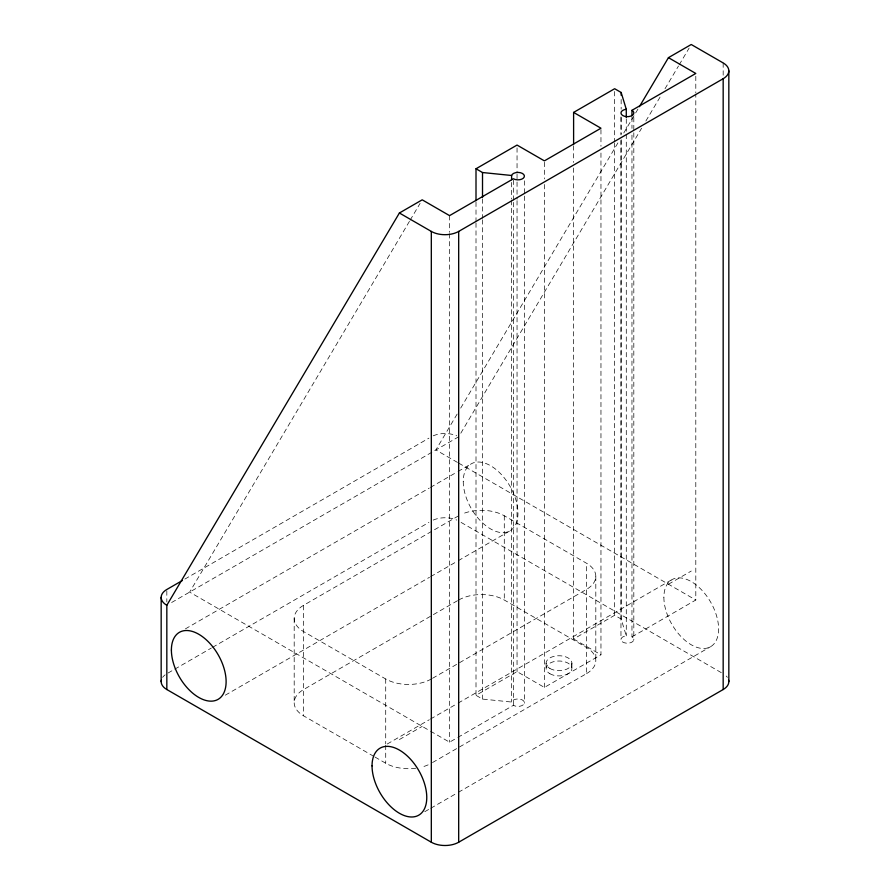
<?xml version="1.0" encoding="UTF-8"?>
<svg xmlns="http://www.w3.org/2000/svg" width="890" height="890" viewBox="0 0 890 890"><rect width="100%" height="100%" fill="white"/><g stroke="black" fill="none" stroke-linecap="round" stroke-linejoin="round"><path stroke-width="0.67" stroke-dasharray="4.45 3.34" d="M409.433 221.354L189.637 592.117L429.336 730.512M410.145 220.164L420.069 203.421M457.149 414.072L435.878 449.951L457.46 462.411M460.697 408.087L618.806 141.388M623.779 133.011L637.952 109.092M460.809 433.196L641.612 128.216M645.862 121.04L660.758 95.931M665.008 88.755L678.48 66.027M679.192 64.837L689.116 48.093M184.864 579.078L428.913 438.169M171.637 602.508L458.684 436.79M185.409 628.863L429.214 488.098M430.415 487.409L456.837 472.145M458.039 471.455L471.255 463.835M168.032 673.04L211.319 648.053M212.521 647.353L428.913 522.419M373.822 756.378L303.635 715.86L303.635 605.278L458.684 515.766M225.304 695.179L429.481 577.31M430.682 576.609L457.104 561.356M458.305 560.667L509.948 530.852M457.482 600.706L303.635 689.528A32.24 18.612 0 0 0 303.635 715.86M432.518 678.302L586.365 589.48A32.24 18.612 0 0 0 586.365 563.159L504.285 515.766A32.24 18.612 0 0 0 461.854 514.164M387.261 744.007L429.291 719.732M430.493 719.042L456.915 703.79M458.116 703.1L671.894 579.668M399.399 739.546L422.205 726.385M476.005 222.956L476.005 695.324L517.046 671.627L544.402 687.425L600.961 654.773L600.961 151.834M573.605 167.999L573.605 638.976L614.645 615.279L621.153 619.04L626.282 635.838A6.452 3.727 0 0 0 621.409 640.878A6.452 3.727 0 0 0 630.943 642.613A6.452 3.727 0 0 0 631.967 636.873L631.967 133.934M668.446 584.218L691.241 571.057M430.526 731.191L449.561 742.182L456.659 738.088M457.838 737.41L513.397 705.325A6.452 3.727 0 0 0 523.353 704.735A6.452 3.727 0 0 0 520.339 699.229A6.452 3.727 0 0 0 511.605 702.043L482.514 699.084L476.005 695.324M631.967 636.873L695.802 600.016L695.802 94.296M432.518 762.552L586.365 673.73L586.365 563.159M424.753 811.713L429.559 808.943M430.76 808.254L457.182 793.001M458.383 792.3L710.587 646.685M458.661 463.1L695.802 600.016M461.087 522.419L721.968 673.04M573.605 638.976L600.961 654.773M458.684 600.016A32.24 18.612 0 0 1 504.285 600.016L586.365 647.408A32.24 18.612 0 0 1 586.365 673.73M431.316 678.992A32.24 18.612 0 0 1 385.715 678.992L303.635 631.611A32.24 18.612 0 0 1 303.635 605.278M375.013 757.067L385.715 763.242A32.24 18.612 0 0 0 416.865 768.07M723.169 62.934L723.169 75.427M695.802 76.24L695.802 92.916M633.814 117.502L633.814 131.386M633.814 132.777L633.814 639.888M631.967 117.269L631.967 128.383M626.282 119.015L626.282 132.899M626.282 134.29L626.282 635.838M621.153 99.435L621.153 109.159M621.153 117.491L621.153 134.167M621.153 139.719L621.153 619.04M620.964 116.879L620.964 134.935M620.964 140.498L620.964 639.265M614.645 91.503L614.645 141.521M614.645 142.912L614.645 615.279M600.961 129.606L600.961 146.283M595.81 576.319L595.81 660.569M573.605 145.76L573.605 162.436M571.903 663.206L571.903 668.468M546.104 663.206L546.104 668.468M544.402 162.258L544.402 178.935M544.402 184.486L544.402 687.425M524.344 180.815L524.344 194.71M524.344 196.1L524.344 703.2M517.046 147.851L517.046 172.86M517.046 174.251L517.046 199.26M517.046 200.651L517.046 671.627M513.397 180.158L513.397 200.995M513.397 202.386L513.397 705.325M511.605 182.439L511.605 199.104M511.605 200.495L511.605 702.043M504.285 515.766L504.285 600.016M482.514 198.926L482.514 218.373M482.514 219.763L482.514 699.084M476.005 202.108L476.005 221.566M449.561 215.625L449.561 232.301M449.561 233.692L449.561 742.182M385.715 678.992L385.715 743.906M385.715 745.297L385.715 763.242M294.19 618.45L294.19 702.688M166.831 590.871L166.831 601.918M433.219 520.072A19.346 11.169 0 0 1 456.781 520.072M726.24 676.044A19.346 11.169 0 0 1 727.364 677.357M162.636 677.357A19.346 11.169 0 0 1 165.162 674.831M428.146 764.855A32.24 18.612 0 0 1 420.859 767.28M433.219 435.822A19.346 11.169 0 0 1 456.781 435.822M663.884 597.379A38.693 22.339 60 0 0 704.924 648.443A38.693 22.339 60 0 0 704.924 593.719A38.693 22.339 60 0 0 663.884 597.379M463.245 481.546A38.693 22.339 60 0 0 504.285 532.598A38.693 22.339 60 0 0 504.285 477.874A38.693 22.339 60 0 0 463.245 481.546M549.886 668.468A12.894 7.443 0 0 0 571.458 665.13A12.894 7.443 0 0 0 555.66 656.008A12.894 7.443 0 0 0 549.886 668.468M549.886 673.73A12.894 7.443 0 0 0 571.458 670.393A12.894 7.443 0 0 0 555.66 661.27A12.894 7.443 0 0 0 549.886 673.73"/><path stroke-width="1.33" d="M728.665 680.171A19.346 11.169 0 0 1 723.169 689.528L458.684 842.229A19.346 11.169 0 0 1 431.316 842.229L166.831 689.528L166.831 605.278L399.399 212.999L422.205 199.827L449.561 215.625L513.397 178.768A6.452 3.727 0 0 0 523.353 178.178A6.452 3.727 0 0 0 520.339 172.682A6.452 3.727 0 0 0 511.605 175.486L482.514 172.527L476.005 168.766L476.005 200.728M639.376 106.7L668.446 57.661L691.241 44.5L723.169 62.934A19.346 11.169 0 0 1 723.169 78.721L723.169 689.528M476.005 168.766L517.046 145.07L544.402 160.868L600.961 128.216L573.605 112.418L573.605 144.38M573.605 112.418L614.645 88.722L621.153 92.482L626.282 109.281L626.282 117.625M626.282 109.281A6.452 3.727 0 0 0 621.409 114.321A6.452 3.727 0 0 0 630.943 116.067A6.452 3.727 0 0 0 631.967 110.316L695.802 73.458L668.446 57.661M399.399 212.999L431.316 231.422A19.346 11.169 0 0 0 458.684 231.422L723.169 78.721M182.461 580.458L166.831 589.48A19.346 11.169 0 0 0 166.831 605.278M728.832 70.833L728.832 681.629M631.967 110.316L631.967 115.878M621.153 92.482L621.153 95.263M511.605 175.486L511.605 179.658M482.514 172.527L482.514 197.536M458.684 231.422L458.684 842.229M431.316 231.422L431.316 842.229M161.168 597.379L161.168 681.629M166.831 689.528A19.346 11.169 0 0 1 161.335 680.171M372.042 765.878A38.693 22.339 60 0 0 413.082 816.931A38.693 22.339 60 0 0 413.082 762.207A38.693 22.339 60 0 0 372.042 765.878M171.392 650.034A38.693 22.339 60 0 0 212.432 701.098A38.693 22.339 60 0 0 212.432 646.374A38.693 22.339 60 0 0 171.392 650.034"/></g></svg>
